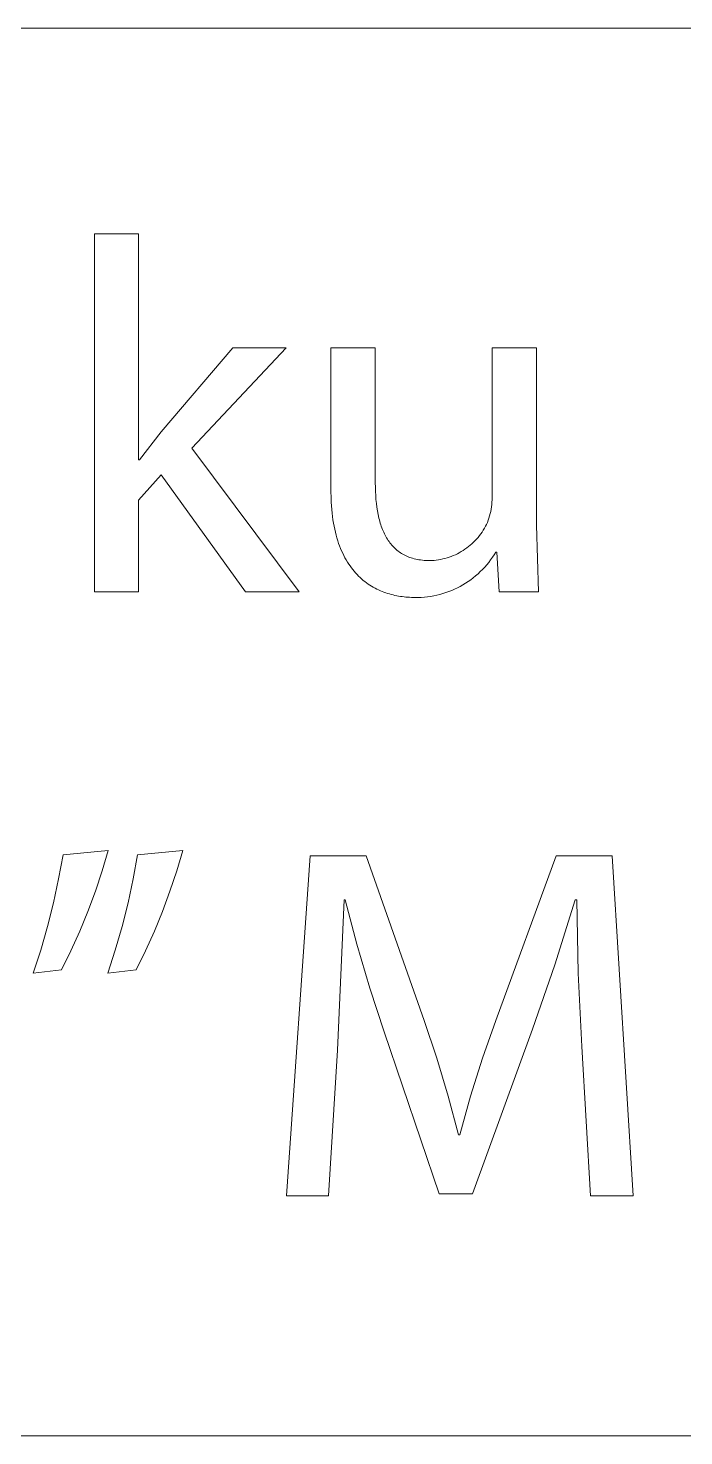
# Model space of a CAD drawing. Header units: millimetres. Extents: x -665 to 1920, y -373 to 1434.
# Drawn here: x 1369.8 to 1403.5, y -372.9 to -300.7 of the extents above; entities that cross this region are included whole.
import ezdxf

# ---------------------------------------------------------------- set-up
doc = ezdxf.new("R2010")
doc.units = ezdxf.units.MM
doc.header["$MEASUREMENT"] = 0
doc.layers.add('Domyślny', color=7, linetype='Continuous', true_color=0x000000)

msp = doc.modelspace()

# ---------------------------------------------------------------- linework, layer by layer
at = {"layer": 'Domyślny', "color": 18, "lineweight": 15, "true_color": 0x000000}
for p, q in [((943.273, -300.685), (1918.03, -300.685)), ((1373.23, -329.619), (1373.23, -311.235)), ((1373.23, -311.235), (1375.486, -311.235)), ((1375.486, -311.235), (1375.486, -322.843)), ((1376.657, -321.413), (1380.325, -317.091)), ((1383.072, -317.091), (1378.232, -322.24)), ((1380.325, -317.091), (1383.072, -317.091)), ((1385.371, -324.424), (1385.371, -317.087)), ((1385.371, -317.087), (1387.653, -317.087)), ((1387.653, -317.087), (1387.653, -324.028)), ((1393.654, -324.777), (1393.654, -317.087)), ((1393.654, -317.087), (1395.936, -317.087)), ((1395.936, -317.087), (1395.936, -326.206)), ((1375.537, -322.843), (1376.657, -321.413)), ((1378.232, -322.24), (1383.743, -329.619)), ((1375.486, -322.843), (1375.537, -322.843)), ((1376.657, -323.618), (1375.486, -324.909)), ((1380.979, -329.619), (1376.657, -323.618)), ((1385.378, -324.826), (1385.371, -324.424)), ((1387.653, -324.028), (1387.655, -324.248)), ((1387.655, -324.248), (1387.661, -324.464)), ((1375.486, -324.909), (1375.486, -329.619)), ((1385.386, -325.02), (1385.378, -324.826)), ((1385.398, -325.209), (1385.386, -325.02)), ((1387.661, -324.464), (1387.672, -324.675)), ((1387.672, -324.675), (1387.688, -324.881)), ((1387.688, -324.881), (1387.708, -325.082)), ((1387.708, -325.082), (1387.733, -325.278)), ((1393.623, -325.253), (1393.637, -325.134)), ((1393.637, -325.134), (1393.647, -325.015)), ((1393.647, -325.015), (1393.652, -324.896)), ((1393.652, -324.896), (1393.654, -324.777)), ((1385.413, -325.394), (1385.398, -325.209)), ((1385.431, -325.574), (1385.413, -325.394)), ((1385.452, -325.749), (1385.431, -325.574)), ((1385.476, -325.92), (1385.452, -325.749)), ((1387.733, -325.278), (1387.763, -325.468)), ((1387.763, -325.468), (1387.798, -325.653)), ((1387.798, -325.653), (1387.838, -325.832)), ((1387.838, -325.832), (1387.86, -325.919)), ((1393.456, -325.948), (1393.494, -325.834)), ((1393.494, -325.834), (1393.527, -325.72)), ((1393.527, -325.72), (1393.557, -325.604)), ((1393.557, -325.604), (1393.583, -325.488)), ((1393.583, -325.488), (1393.605, -325.371)), ((1393.605, -325.371), (1393.623, -325.253)), ((1385.503, -326.087), (1385.476, -325.92)), ((1385.533, -326.249), (1385.503, -326.087)), ((1385.566, -326.407), (1385.533, -326.249)), ((1385.601, -326.561), (1385.566, -326.407)), ((1385.64, -326.71), (1385.601, -326.561)), ((1387.86, -325.919), (1387.883, -326.005)), ((1387.883, -326.005), (1387.908, -326.09)), ((1387.908, -326.09), (1387.934, -326.172)), ((1387.934, -326.172), (1387.962, -326.254)), ((1387.962, -326.254), (1387.991, -326.333)), ((1387.991, -326.333), (1388.021, -326.412)), ((1388.021, -326.412), (1388.052, -326.488)), ((1388.052, -326.488), (1388.085, -326.563)), ((1388.085, -326.563), (1388.12, -326.636)), ((1393.071, -326.643), (1393.136, -326.55)), ((1393.136, -326.55), (1393.198, -326.454)), ((1393.198, -326.454), (1393.257, -326.357)), ((1393.257, -326.357), (1393.312, -326.257)), ((1393.312, -326.257), (1393.364, -326.156)), ((1393.364, -326.156), (1393.412, -326.053)), ((1393.412, -326.053), (1393.456, -325.948)), ((1395.936, -326.206), (1396.04, -329.616)), ((1385.681, -326.855), (1385.64, -326.71)), ((1385.724, -326.996), (1385.681, -326.855)), ((1385.77, -327.133), (1385.724, -326.996)), ((1385.819, -327.266), (1385.77, -327.133)), ((1385.869, -327.395), (1385.819, -327.266)), ((1388.12, -326.636), (1388.156, -326.708)), ((1388.156, -326.708), (1388.193, -326.778)), ((1388.193, -326.778), (1388.232, -326.846)), ((1388.232, -326.846), (1388.273, -326.912)), ((1388.273, -326.912), (1388.315, -326.977)), ((1388.315, -326.977), (1388.358, -327.04)), ((1388.358, -327.04), (1388.403, -327.101)), ((1388.403, -327.101), (1388.45, -327.16)), ((1388.45, -327.16), (1388.498, -327.218)), ((1388.498, -327.218), (1388.547, -327.274)), ((1388.547, -327.274), (1388.599, -327.328)), ((1388.599, -327.328), (1388.652, -327.38)), ((1392.353, -327.368), (1392.444, -327.299)), ((1392.444, -327.299), (1392.532, -327.227)), ((1392.532, -327.227), (1392.617, -327.152)), ((1392.617, -327.152), (1392.7, -327.074)), ((1392.7, -327.074), (1392.78, -326.993)), ((1392.78, -326.993), (1392.857, -326.909)), ((1392.857, -326.909), (1392.932, -326.823)), ((1392.932, -326.823), (1393.003, -326.734)), ((1393.003, -326.734), (1393.071, -326.643)), ((1385.923, -327.521), (1385.869, -327.395)), ((1385.978, -327.642), (1385.923, -327.521)), ((1386.036, -327.759), (1385.978, -327.642)), ((1386.095, -327.873), (1386.036, -327.759)), ((1386.157, -327.983), (1386.095, -327.873)), ((1386.221, -328.089), (1386.157, -327.983)), ((1388.652, -327.38), (1388.706, -327.43)), ((1388.706, -327.43), (1388.762, -327.478)), ((1388.762, -327.478), (1388.82, -327.524)), ((1388.82, -327.524), (1388.88, -327.568)), ((1388.88, -327.568), (1388.941, -327.611)), ((1388.941, -327.611), (1389.004, -327.651)), ((1389.004, -327.651), (1389.068, -327.689)), ((1389.068, -327.689), (1389.135, -327.726)), ((1389.135, -327.726), (1389.203, -327.76)), ((1389.203, -327.76), (1389.273, -327.792)), ((1389.273, -327.792), (1389.344, -327.822)), ((1389.344, -327.822), (1389.418, -327.85)), ((1389.418, -327.85), (1389.493, -327.876)), ((1389.493, -327.876), (1389.57, -327.9)), ((1389.57, -327.9), (1389.649, -327.921)), ((1389.649, -327.921), (1389.729, -327.941)), ((1389.729, -327.941), (1389.812, -327.958)), ((1389.812, -327.958), (1389.896, -327.973)), ((1389.896, -327.973), (1389.983, -327.985)), ((1389.983, -327.985), (1390.071, -327.996)), ((1390.071, -327.996), (1390.161, -328.004)), ((1390.161, -328.004), (1390.253, -328.01)), ((1390.253, -328.01), (1390.347, -328.013)), ((1390.347, -328.013), (1390.443, -328.014)), ((1390.443, -328.014), (1390.556, -328.011)), ((1390.556, -328.011), (1390.67, -328.003)), ((1390.67, -328.003), (1390.783, -327.991)), ((1390.783, -327.991), (1390.896, -327.976)), ((1390.896, -327.976), (1391.008, -327.956)), ((1391.008, -327.956), (1391.12, -327.933)), ((1391.12, -327.933), (1391.23, -327.906)), ((1391.23, -327.906), (1391.34, -327.875)), ((1391.34, -327.875), (1391.448, -327.84)), ((1391.448, -327.84), (1391.555, -327.802)), ((1391.555, -327.802), (1391.661, -327.76)), ((1391.661, -327.76), (1391.766, -327.715)), ((1391.766, -327.715), (1391.868, -327.665)), ((1391.868, -327.665), (1391.969, -327.613)), ((1391.969, -327.613), (1392.068, -327.557)), ((1392.068, -327.557), (1392.165, -327.497)), ((1392.165, -327.497), (1392.26, -327.434)), ((1392.26, -327.434), (1392.353, -327.368)), ((1393.578, -327.978), (1393.48, -328.106)), ((1393.671, -327.847), (1393.578, -327.978)), ((1393.76, -327.712), (1393.671, -327.847)), ((1393.844, -327.575), (1393.76, -327.712)), ((1393.895, -327.575), (1393.844, -327.575)), ((1394.016, -329.616), (1393.895, -327.575)), ((1386.287, -328.192), (1386.221, -328.089)), ((1386.354, -328.291), (1386.287, -328.192)), ((1386.424, -328.386), (1386.354, -328.291)), ((1386.495, -328.478), (1386.424, -328.386)), ((1386.568, -328.567), (1386.495, -328.478)), ((1386.642, -328.652), (1386.568, -328.567)), ((1386.718, -328.734), (1386.642, -328.652)), ((1386.796, -328.813), (1386.718, -328.734)), ((1392.931, -328.692), (1392.809, -328.798)), ((1393.049, -328.583), (1392.931, -328.692)), ((1393.163, -328.469), (1393.049, -328.583)), ((1393.273, -328.352), (1393.163, -328.469)), ((1393.379, -328.23), (1393.273, -328.352)), ((1393.48, -328.106), (1393.379, -328.23)), ((1386.875, -328.888), (1386.796, -328.813)), ((1386.955, -328.961), (1386.875, -328.888)), ((1387.037, -329.03), (1386.955, -328.961)), ((1387.12, -329.096), (1387.037, -329.03)), ((1387.204, -329.159), (1387.12, -329.096)), ((1387.289, -329.219), (1387.204, -329.159)), ((1387.376, -329.277), (1387.289, -329.219)), ((1387.463, -329.331), (1387.376, -329.277)), ((1387.551, -329.383), (1387.463, -329.331)), ((1387.64, -329.432), (1387.551, -329.383)), ((1387.73, -329.478), (1387.64, -329.432)), ((1387.821, -329.521), (1387.73, -329.478)), ((1391.724, -329.483), (1391.577, -329.547)), ((1391.87, -329.414), (1391.724, -329.483)), ((1392.012, -329.34), (1391.87, -329.414)), ((1392.153, -329.261), (1392.012, -329.34)), ((1392.29, -329.177), (1392.153, -329.261)), ((1392.425, -329.089), (1392.29, -329.177)), ((1392.556, -328.996), (1392.425, -329.089)), ((1392.685, -328.899), (1392.556, -328.996)), ((1392.809, -328.798), (1392.685, -328.899)), ((1375.486, -329.619), (1373.23, -329.619)), ((1383.743, -329.619), (1380.979, -329.619)), ((1387.912, -329.562), (1387.821, -329.521)), ((1388.004, -329.6), (1387.912, -329.562)), ((1388.097, -329.636), (1388.004, -329.6)), ((1388.19, -329.669), (1388.097, -329.636)), ((1388.283, -329.7), (1388.19, -329.669)), ((1388.377, -329.729), (1388.283, -329.7)), ((1388.471, -329.755), (1388.377, -329.729)), ((1388.565, -329.779), (1388.471, -329.755)), ((1388.66, -329.801), (1388.565, -329.779)), ((1388.755, -329.82), (1388.66, -329.801)), ((1388.849, -329.838), (1388.755, -329.82)), ((1388.944, -329.853), (1388.849, -329.838)), ((1389.039, -329.867), (1388.944, -329.853)), ((1389.133, -329.878), (1389.039, -329.867)), ((1389.227, -329.888), (1389.133, -329.878)), ((1389.321, -329.895), (1389.227, -329.888)), ((1389.415, -329.901), (1389.321, -329.895)), ((1389.508, -329.905), (1389.415, -329.901)), ((1389.601, -329.908), (1389.508, -329.905)), ((1389.693, -329.909), (1389.601, -329.908)), ((1389.854, -329.908), (1389.693, -329.909)), ((1390.015, -329.902), (1389.854, -329.908)), ((1390.176, -329.891), (1390.015, -329.902)), ((1390.336, -329.874), (1390.176, -329.891)), ((1390.495, -329.852), (1390.336, -329.874)), ((1390.654, -329.824), (1390.495, -329.852)), ((1390.811, -329.791), (1390.654, -329.824)), ((1390.967, -329.753), (1390.811, -329.791)), ((1391.122, -329.709), (1390.967, -329.753)), ((1391.275, -329.66), (1391.122, -329.709)), ((1391.427, -329.606), (1391.275, -329.66)), ((1391.577, -329.547), (1391.427, -329.606)), ((1396.04, -329.616), (1394.016, -329.616)), ((1371.38, -344.356), (1371.607, -343.122)), ((1371.607, -343.122), (1373.932, -342.889)), ((1373.932, -342.889), (1373.62, -343.945)), ((1375.21, -344.357), (1375.431, -343.122)), ((1375.431, -343.122), (1377.764, -342.889)), ((1377.764, -342.889), (1377.451, -343.945)), ((1383.093, -360.619), (1384.307, -343.174)), ((1384.307, -343.174), (1387.183, -343.174)), ((1387.183, -343.174), (1390.163, -351.621)), ((1393.84, -351.621), (1396.948, -343.174)), ((1396.948, -343.174), (1399.815, -343.174)), ((1399.815, -343.174), (1400.909, -360.619)), ((1373.62, -343.945), (1373.271, -344.99)), ((1377.451, -343.945), (1377.103, -344.989)), ((1371.112, -345.583), (1371.38, -344.356)), ((1374.947, -345.585), (1375.21, -344.357)), ((1373.271, -344.99), (1372.886, -346.022)), ((1377.103, -344.989), (1376.719, -346.02)), ((1370.805, -346.8), (1371.112, -345.583)), ((1372.886, -346.022), (1372.466, -347.04)), ((1374.642, -346.802), (1374.947, -345.585)), ((1376.719, -346.02), (1376.301, -347.038)), ((1386.047, -345.43), (1385.711, -353.145)), ((1386.098, -345.43), (1386.047, -345.43)), ((1386.705, -347.708), (1386.098, -345.43)), ((1397.93, -345.43), (1396.885, -348.764)), ((1398.007, -345.43), (1397.93, -345.43)), ((1398.078, -349.199), (1398.007, -345.43)), ((1370.459, -348.006), (1370.805, -346.8)), ((1374.295, -348.008), (1374.642, -346.802)), ((1372.466, -347.04), (1372.011, -348.042)), ((1376.301, -347.038), (1375.848, -348.042)), ((1370.075, -349.201), (1370.459, -348.006)), ((1372.011, -348.042), (1371.521, -349.029)), ((1373.906, -349.201), (1374.295, -348.008)), ((1375.848, -348.042), (1375.362, -349.029)), ((1387.377, -349.967), (1386.705, -347.708)), ((1396.885, -348.764), (1395.725, -352.06)), ((1371.521, -349.029), (1370.075, -349.201)), ((1375.362, -349.029), (1373.906, -349.201)), ((1398.265, -352.964), (1398.078, -349.199)), ((1388.113, -352.206), (1387.377, -349.967)), ((1390.163, -351.621), (1390.808, -353.558)), ((1393.164, -353.556), (1393.84, -351.621)), ((1390.929, -360.516), (1388.113, -352.206)), ((1395.725, -352.06), (1392.651, -360.516)), ((1385.711, -353.145), (1385.246, -360.619)), ((1398.705, -360.619), (1398.265, -352.964)), ((1390.808, -353.558), (1391.396, -355.513)), ((1392.55, -355.511), (1393.164, -353.556)), ((1391.396, -355.513), (1391.928, -357.485)), ((1391.997, -357.485), (1392.55, -355.511)), ((1391.928, -357.485), (1391.997, -357.485)), ((1392.651, -360.516), (1390.929, -360.516)), ((1385.246, -360.619), (1383.093, -360.619)), ((1400.909, -360.619), (1398.705, -360.619)), ((1918.032, -372.944), (-665.356, -372.944)), ((1918.032, -372.944), (943.275, -372.944))]:
    msp.add_line(p, q, dxfattribs=at)

doc.saveas('drawing.dxf')
